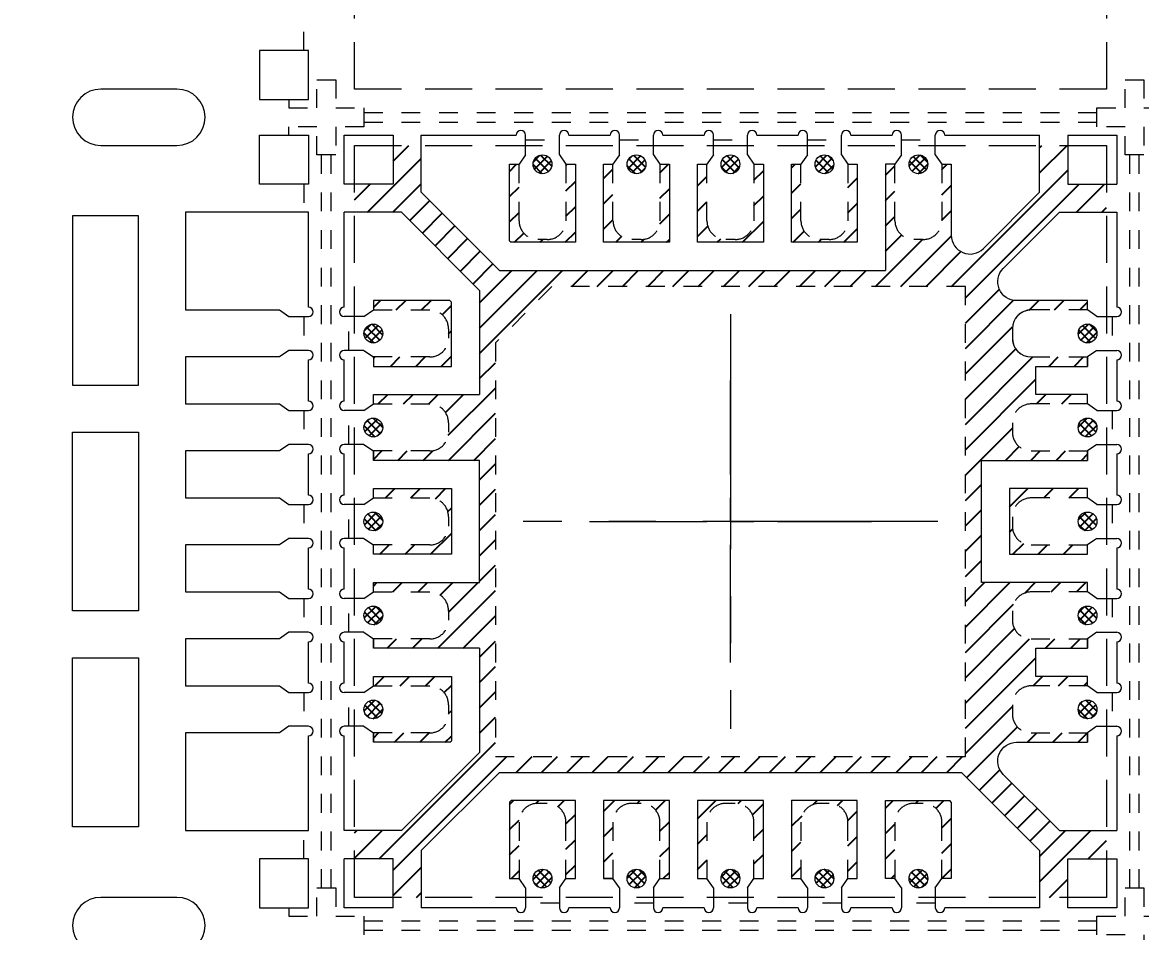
# Model space of a CAD drawing. Header units: millimetres. Extents: x -176 to -53, y -166 to -6.
# Drawn here: x -146.21 to -140.25, y -83.48 to -78.64 of the extents above; entities that cross this region are included whole.
import ezdxf
from ezdxf import colors
from ezdxf.entities.mleader import LeaderData, LeaderLine
from ezdxf.math import Vec2, Vec3

# ---------------------------------------------------------------- set-up
doc = ezdxf.new("R2010")
doc.units = ezdxf.units.MM
for name, pattern in [('CENTER', [2, 1.25, -0.25, 0.25, -0.25]), ('DASHED', [0.75, 0.5, -0.25]), ('HIDDEN', [0.375, 0.25, -0.125]), ('点画线', [18, 12, -2, 2, -2])]:
    doc.linetypes.add(name, pattern=pattern)
doc.layers.get('Defpoints').update_dxf_attribs({"lineweight": 18})
for name, color, linetype, lineweight in [('1', 7, 'Continuous', 18), ('1D', 4, 'Continuous', 18), ('2D', 4, 'Continuous', 18), ('PKG', 6, 'HIDDEN', 9), ('中心线层', 1, '点画线', 18), ('引线框架', 7, 'Continuous', 20)]:
    doc.layers.add(name, color=color, linetype=linetype, lineweight=lineweight)
for name, color, linetype in [('HALF ETCH ON TOP SIDE', 6, 'Continuous'), ('HATCH', 4, 'Continuous'), ('中心线', 1, 'CENTER'), ('标注', 4, 'Continuous')]:
    doc.layers.add(name, color=color, linetype=linetype)
doc.styles.get("Standard").update_dxf_attribs({"font": 'txt', "bigfont": 'gbcbig.shx'})
doc.styles.add('宋体', font='SimSun.ttf')
doc.dimstyles.new('St. ZB', dxfattribs={"dimtxt": 1.25, "dimasz": 0.8, "dimexe": 0.3, "dimexo": 0.2, "dimgap": 0.3, "dimtad": 0, "dimdec": 3, "dimzin": 0, "dimdsep": 46, "dimtxsty": '宋体', "dimcen": 0.09, "dimdle": 1.6, "dimclrd": 7, "dimclre": 1, "dimclrt": 256, "dimadec": 0, "dimazin": 0, "dimtfac": 1, "dimtdec": 3, "dimtmove": 0, "dimatfit": 3, "dimfxl": 1, "dimtolj": 1, "dimtzin": 0, "dimarcsym": 0})
pattern_1 = [(45, (-191.68527, -90.59044), (-0.06735192, 0.06735192), [])]
pattern_2 = [(45, (-180.875557, -90.767293), (-0.02245064, 0.02245064), []), (135, (-180.875557, -90.767293), (-0.02245064, -0.02245064), [])]

# ---------------------------------------------------------------- blocks, each defined once
blk = doc.blocks.new('*D37')
at = {"layer": 'Defpoints', "color": 0, "transparency": 16777216}
for p in [(2203.7106, 712.4524), (2158.4985, 638.9782), (2164.9663, 638.9644)]:
    blk.add_point(p, dxfattribs=at)
at = {"layer": '标注', "color": 4, "linetype": 'Continuous', "lineweight": 5, "transparency": 16777216}
for p, q in [((2160.0985, 638.9782), (2158.4985, 638.9782)), ((2161.6985, 638.9644), (2160.0985, 638.9782)), ((2164.4663, 638.9644), (2161.6985, 638.9644))]:
    blk.add_line(p, q, dxfattribs=at)
at = {"layer": '标注', "lineweight": 0, "transparency": 16777216, "insert": (2149.7907, 638.9782), "char_height": 1.25, "attachment_point": 5, "style": '宋体'}
blk.add_mtext('\\A1;73.4880%%p0.300 TAPE', dxfattribs=at)
blk = doc.blocks.new('*D38')
at = {"layer": 'Defpoints', "color": 0, "transparency": 16777216}
for p in [(2203.7106, 712.4524), (2165.4606, 635.9644), (2158.5773, 635.9498)]:
    blk.add_point(p, dxfattribs=at)
at = {"layer": '标注', "color": 4, "linetype": 'Continuous', "lineweight": 5, "transparency": 16777216}
for p, q in [((2161.7773, 635.9644), (2160.1773, 635.9498)), ((2164.9606, 635.9644), (2161.7773, 635.9644)), ((2160.1773, 635.9498), (2158.5773, 635.9498))]:
    blk.add_line(p, q, dxfattribs=at)
at = {"layer": '标注', "lineweight": 0, "transparency": 16777216, "insert": (2155.704, 635.9498), "char_height": 1.25, "attachment_point": 5, "style": '宋体'}
blk.add_mtext('\\A1;76.488', dxfattribs=at)
blk = doc.blocks.new('*D45')
at = {"layer": 'Defpoints', "color": 0, "transparency": 16777216}
for p in [(2203.7106, 712.4524), (2158.0461, 647.4644), (2164.4606, 647.4644)]:
    blk.add_point(p, dxfattribs=at)
at = {"layer": '标注', "color": 4, "linetype": 'Continuous', "lineweight": 5, "transparency": 16777216}
blk.add_line((2163.9606, 647.4644), (2158.0461, 647.4644), dxfattribs=at)
at = {"layer": '标注', "lineweight": 0, "transparency": 16777216, "insert": (2155.1588, 647.4644), "char_height": 1.25, "attachment_point": 5, "style": '宋体'}
blk.add_mtext('\\A1;64.988', dxfattribs=at)
blk = doc.blocks.new('*D47')
at = {"layer": 'Defpoints', "color": 0, "transparency": 16777216}
for p in [(2203.7106, 712.4524), (2168.9606, 639.9644), (2167.6683, 632.4048)]:
    blk.add_point(p, dxfattribs=at)
at = {"layer": '标注', "color": 4, "linetype": 'Continuous', "lineweight": 5, "transparency": 16777216}
for p, q in [((2168.9606, 639.4644), (2168.9606, 635.6048)), ((2168.9606, 635.6048), (2167.6683, 634.0048)), ((2167.6683, 634.0048), (2167.6683, 632.4048))]:
    blk.add_line(p, q, dxfattribs=at)
at = {"layer": '标注', "lineweight": 0, "transparency": 16777216, "insert": (2167.6683, 629.521), "char_height": 1.25, "attachment_point": 5, "rotation": 90, "style": '宋体'}
blk.add_mtext('\\A1;34.750', dxfattribs=at)

msp = doc.modelspace()

# ---------------------------------------------------------------- hatches: boundary and pattern name
at = {"layer": 'HALF ETCH ON TOP SIDE'}
h = msp.add_hatch(dxfattribs=at)
h.set_pattern_fill('ANSI37', color=6, scale=0.01)
h.set_pattern_definition(pattern_2)
h.paths.add_polyline_path([(-143.4888, -79.3903, 1), (-143.3888, -79.3903, 1)])
h.paths.add_polyline_path([(-142.9888, -79.3903, 1), (-142.8888, -79.3903, 1)])
h.paths.add_polyline_path([(-142.4888, -79.3903, 1), (-142.3888, -79.3903, 1)])
h.paths.add_polyline_path([(-141.8888, -79.3903, 1), (-141.9888, -79.3903, 1)])
h.paths.add_polyline_path([(-141.4888, -79.3903, 1), (-141.3888, -79.3903, 1)])
h = msp.add_hatch(dxfattribs=at)
h.set_pattern_fill('ANSI37', color=6, scale=0.01)
h.set_pattern_definition(pattern_2)
h.paths.add_polyline_path([(-144.3388, -82.3404, 1), (-144.3388, -82.2404, 1)])
h.paths.add_polyline_path([(-144.3388, -81.8404, 1), (-144.3388, -81.7404, 1)])
h.paths.add_polyline_path([(-144.3388, -81.3404, 1), (-144.3388, -81.2404, 1)])
h.paths.add_polyline_path([(-144.3388, -80.7404, 1), (-144.3388, -80.8404, 1)])
h.paths.add_polyline_path([(-144.3388, -80.3404, 1), (-144.3388, -80.2404, 1)])
h = msp.add_hatch(dxfattribs=at)
h.set_pattern_fill('ANSI37', color=6, scale=0.01)
h.set_pattern_definition(pattern_2)
h.paths.add_polyline_path([(-140.5388, -82.3404, -1), (-140.5388, -82.2404, -1)])
h.paths.add_polyline_path([(-140.5388, -81.8404, -1), (-140.5388, -81.7404, -1)])
h.paths.add_polyline_path([(-140.5388, -81.3404, -1), (-140.5388, -81.2404, -1)])
h.paths.add_polyline_path([(-140.5388, -80.7404, -1), (-140.5388, -80.8404, -1)])
h.paths.add_polyline_path([(-140.5388, -80.3404, -1), (-140.5388, -80.2404, -1)])
h = msp.add_hatch(dxfattribs=at)
h.set_pattern_fill('ANSI37', color=6, scale=0.01)
h.set_pattern_definition(pattern_2)
h.paths.add_polyline_path([(-143.4888, -83.1903, -1), (-143.3888, -83.1903, -1)])
h.paths.add_polyline_path([(-142.9888, -83.1903, -1), (-142.8888, -83.1903, -1)])
h.paths.add_polyline_path([(-142.4888, -83.1903, -1), (-142.3888, -83.1903, -1)])
h.paths.add_polyline_path([(-141.8888, -83.1903, -1), (-141.9888, -83.1903, -1)])
h.paths.add_polyline_path([(-141.4888, -83.1903, -1), (-141.3888, -83.1903, -1)])
at = {"layer": 'HATCH'}
h = msp.add_hatch(dxfattribs=at)
h.set_pattern_fill('ANSI31', color=256, scale=0.03)
h.set_pattern_definition(pattern_1)
h.paths.add_polyline_path([(-144.4388, -79.4953), (-144.2548, -79.4953), (-144.2338, -79.4742), (-144.2338, -79.2903), (-144.0838, -79.2903), (-144.0838, -79.5393), (-143.6675, -79.9553), (-141.6138, -79.9553), (-141.6138, -79.3903), (-141.5638, -79.3903), (-141.5638, -79.6903, 0.414214), (-141.4638, -79.7903), (-141.4138, -79.7903, 0.414214), (-141.3138, -79.6903), (-141.3138, -79.3903), (-141.2638, -79.3903), (-141.2638, -79.7677, 0.668127), (-141.0931, -79.8384), (-140.7938, -79.5393), (-140.7938, -79.2903), (-140.6438, -79.2903), (-140.6438, -79.4953), (-140.4388, -79.4953), (-140.4388, -79.6453), (-140.6877, -79.6453), (-140.9872, -79.9446, 0.66823), (-140.9165, -80.1153), (-140.5388, -80.1153), (-140.5388, -80.1653), (-140.8388, -80.1653, 0.414214), (-140.9388, -80.2653), (-140.9388, -80.3153, 0.414214), (-140.8388, -80.4153), (-140.5388, -80.4153), (-140.5388, -80.4653), (-140.8138, -80.4653), (-140.8138, -80.6153), (-140.5388, -80.6153), (-140.5388, -80.6653), (-140.8388, -80.6653, 0.414214), (-140.9388, -80.7653), (-140.9388, -80.8153, 0.414214), (-140.8388, -80.9153), (-140.5388, -80.9153), (-140.5388, -80.9653), (-141.1038, -80.9653), (-141.1038, -81.6153), (-140.5388, -81.6153), (-140.5388, -81.6653), (-140.8388, -81.6653, 0.414214), (-140.9388, -81.7653), (-140.9388, -81.8153, 0.414214), (-140.8388, -81.9153), (-140.5388, -81.9153), (-140.5388, -81.9653), (-140.8138, -81.9653), (-140.8138, -82.1153), (-140.5388, -82.1153), (-140.5388, -82.1653), (-140.8388, -82.1653, 0.414214), (-140.9388, -82.2653), (-140.9388, -82.3153, 0.414214), (-140.8388, -82.4153), (-140.5388, -82.4153), (-140.5388, -82.4653), (-140.9165, -82.4653, 0.66823), (-140.9872, -82.6361), (-140.6877, -82.9353), (-140.4388, -82.9353), (-140.4388, -83.0853), (-140.6438, -83.0853), (-140.6438, -83.2903), (-140.7938, -83.2903), (-140.7938, -83.0414), (-141.21, -82.6253), (-143.6675, -82.6253), (-144.0838, -83.0414), (-144.0838, -83.2903), (-144.2338, -83.2903), (-144.2338, -83.0853), (-144.4388, -83.0853), (-144.4388, -82.9353), (-144.1898, -82.9353), (-143.7738, -82.5195), (-143.7738, -81.9653), (-144.3388, -81.9653), (-144.3388, -81.9153), (-144.0388, -81.9153, 0.414214), (-143.9388, -81.8153), (-143.9388, -81.7653, 0.414214), (-144.0388, -81.6653), (-144.3388, -81.6653), (-144.3388, -81.6153), (-143.7738, -81.6153), (-143.7738, -80.9653), (-144.3388, -80.9653), (-144.3388, -80.9153), (-144.0388, -80.9153, 0.414214), (-143.9388, -80.8153), (-143.9388, -80.7653, 0.414214), (-144.0388, -80.6653), (-144.3388, -80.6653), (-144.3388, -80.6153), (-143.7738, -80.6153), (-143.7738, -80.0612), (-144.1898, -79.6453), (-144.4388, -79.6453)])
h.paths.add_polyline_path([(-143.6888, -80.3403), (-143.6888, -82.5403), (-141.1888, -82.5403), (-141.1888, -80.0403), (-143.3888, -80.0403)], flags=16)
h = msp.add_hatch(dxfattribs=at)
h.set_pattern_fill('ANSI31', color=256, scale=0.03)
h.set_pattern_definition(pattern_1)
h.paths.add_polyline_path([(-143.1138, -79.8053), (-143.1138, -79.3903), (-143.0638, -79.3903), (-143.0638, -79.6903, 0.414214), (-142.9638, -79.7903), (-142.9138, -79.7903, 0.414214), (-142.8138, -79.6903), (-142.8138, -79.3903), (-142.7638, -79.3903), (-142.7638, -79.8053)])
h.paths.add_polyline_path([(-143.6138, -79.3903), (-143.6138, -79.7969), (-143.6054, -79.8053), (-143.2638, -79.8053), (-143.2638, -79.3903), (-143.3138, -79.3903), (-143.3138, -79.6903, -0.414214), (-143.4138, -79.7903), (-143.4638, -79.7903, -0.414214), (-143.5638, -79.6903), (-143.5638, -79.3903)])
h.paths.add_polyline_path([(-142.6138, -79.8053), (-142.6138, -79.3903), (-142.5638, -79.3903), (-142.5638, -79.6903, 0.414214), (-142.4638, -79.7903), (-142.4138, -79.7903, 0.414214), (-142.3138, -79.6903), (-142.3138, -79.3903), (-142.2638, -79.3903), (-142.2638, -79.8053)])
h.paths.add_polyline_path([(-140.9538, -81.1153), (-140.9538, -81.4653), (-140.5388, -81.4653), (-140.5388, -81.4153), (-140.8388, -81.4153, -0.414214), (-140.9388, -81.3153), (-140.9388, -81.2653, -0.414214), (-140.8388, -81.1653), (-140.5388, -81.1653), (-140.5388, -81.1153)])
h.paths.add_polyline_path([(-142.1138, -79.3903), (-142.1138, -79.8053), (-141.7638, -79.8053), (-141.7638, -79.3903), (-141.8138, -79.3903), (-141.8138, -79.6903, -0.414214), (-141.9138, -79.7903), (-141.9638, -79.7903, -0.414214), (-142.0638, -79.6903), (-142.0638, -79.3903)])
h.paths.add_polyline_path([(-142.6138, -82.7753), (-142.6138, -83.1903), (-142.5638, -83.1903), (-142.5638, -82.8903, -0.414214), (-142.4638, -82.7903), (-142.4138, -82.7903, -0.414214), (-142.3138, -82.8903), (-142.3138, -83.1903), (-142.2638, -83.1903), (-142.2638, -82.7753)])
h.paths.add_polyline_path([(-141.6138, -83.1903), (-141.6138, -82.7753), (-141.2722, -82.7753), (-141.2638, -82.7837), (-141.2638, -83.1903), (-141.3138, -83.1903), (-141.3138, -82.8903, 0.414214), (-141.4138, -82.7903), (-141.4638, -82.7903, 0.414214), (-141.5638, -82.8903), (-141.5638, -83.1903)])
h.paths.add_polyline_path([(-142.1138, -82.7753), (-142.1138, -83.1903), (-142.0638, -83.1903), (-142.0638, -82.8903, -0.414214), (-141.9638, -82.7903), (-141.9138, -82.7903, -0.414214), (-141.8138, -82.8903), (-141.8138, -83.1903), (-141.7638, -83.1903), (-141.7638, -82.7753)])
h.paths.add_polyline_path([(-143.1138, -82.7753), (-143.1138, -83.1903), (-143.0638, -83.1903), (-143.0638, -82.8903, -0.414214), (-142.9638, -82.7903), (-142.9138, -82.7903, -0.414214), (-142.8138, -82.8903), (-142.8138, -83.1903), (-142.7638, -83.1903), (-142.7638, -82.7753)])
h.paths.add_polyline_path([(-144.3388, -82.1653), (-144.0388, -82.1653, -0.414214), (-143.9388, -82.2653), (-143.9388, -82.3153, -0.414214), (-144.0388, -82.4153), (-144.3388, -82.4153), (-144.3388, -82.4653), (-143.9322, -82.4653), (-143.9238, -82.4569), (-143.9238, -82.1153), (-144.3388, -82.1153)])
h.paths.add_polyline_path([(-143.6138, -82.7837), (-143.6138, -83.1903), (-143.5638, -83.1903), (-143.5638, -82.8903, -0.414214), (-143.4638, -82.7903), (-143.4138, -82.7903, -0.414214), (-143.3138, -82.8903), (-143.3138, -83.1903), (-143.2638, -83.1903), (-143.2638, -82.7753), (-143.6054, -82.7753)])
h.paths.add_polyline_path([(-144.3388, -81.1653), (-144.3388, -81.1153), (-143.9238, -81.1153), (-143.9238, -81.4653), (-144.3388, -81.4653), (-144.3388, -81.4153), (-144.0388, -81.4153, 0.414214), (-143.9388, -81.3153), (-143.9388, -81.2653, 0.414214), (-144.0388, -81.1653)])
h.paths.add_polyline_path([(-144.3388, -80.1653), (-144.3388, -80.1153), (-143.9322, -80.1153), (-143.9238, -80.1237), (-143.9238, -80.4653), (-144.3388, -80.4653), (-144.3388, -80.4153), (-144.0388, -80.4153, 0.414214), (-143.9388, -80.3153), (-143.9388, -80.2653, 0.414214), (-144.0388, -80.1653)])

# ---------------------------------------------------------------- linework, layer by layer
at = {"lineweight": 0, "ltscale": 10, "elevation": -0.0291}
for points in [[(-145.3838, -78.9903), (-145.7888, -78.9903, 1), (-145.7888, -79.2903), (-145.3838, -79.2903, 1)], [(-145.3838, -83.2903), (-145.7888, -83.2903, 1), (-145.7888, -83.5903), (-145.3838, -83.5903, 1)]]:
    msp.add_lwpolyline(points, format="xyb", close=True, dxfattribs=at)
for points in [[(-145.9388, -80.5653), (-145.5888, -80.5653), (-145.5888, -79.6653), (-145.9388, -79.6653)], [(-145.9388, -80.8153), (-145.5888, -80.8153), (-145.5888, -81.7653), (-145.9388, -81.7653)], [(-145.5888, -82.0153), (-145.5888, -82.9153), (-145.9388, -82.9153), (-145.9388, -82.0153)]]:
    msp.add_lwpolyline(points, close=True, dxfattribs=at)
at = {"layer": '1', "color": 7, "lineweight": 13}
for p, q in [((-144.4938, -79.4953, -0.0291), (-144.4938, -79.2353, -0.0291)), ((-144.4938, -79.2353, -0.0291), (-144.2338, -79.2353, -0.0291)), ((-140.6438, -79.2353, -0.0291), (-140.3838, -79.2353, -0.0291)), ((-140.3838, -79.2353, -0.0291), (-140.3838, -79.4953, -0.0291))]:
    msp.add_line(p, q, dxfattribs=at)
at = {"layer": '1', "lineweight": 13}
for p, q in [((-144.0838, -79.5393, -0.0291), (-144.0838, -79.2353, -0.0291)), ((-140.7938, -79.5393, -0.0291), (-140.7938, -79.2353, -0.0291)), ((-144.1898, -79.6453, -0.0291), (-144.4938, -79.6453, -0.0291)), ((-140.6877, -79.6453, -0.0291), (-140.3838, -79.6453, -0.0291)), ((-144.1898, -82.9353, -0.0291), (-144.4938, -82.9353, -0.0291)), ((-140.6877, -82.9353, -0.0291), (-140.3838, -82.9353, -0.0291)), ((-144.0838, -83.0414, -0.0291), (-144.0838, -83.3453, -0.0291)), ((-140.7938, -83.0414, -0.0291), (-140.7938, -83.3453, -0.0291)), ((-144.4938, -83.3453, -0.0291), (-144.4938, -83.0853, -0.0291)), ((-144.2338, -83.3453, -0.0291), (-144.4938, -83.3453, -0.0291))]:
    msp.add_line(p, q, dxfattribs=at)
at = {"layer": '1', "lineweight": 0, "elevation": -0.0291}
for points in [[(-144.6838, -78.7853), (-144.9438, -78.7853), (-144.9438, -79.0453), (-144.6838, -79.0453)], [(-144.6838, -79.4953), (-144.9438, -79.4953), (-144.9438, -79.2353), (-144.6838, -79.2353)], [(-144.6838, -83.0853), (-144.9438, -83.0853), (-144.9438, -83.3453), (-144.6838, -83.3453)]]:
    msp.add_lwpolyline(points, close=True, dxfattribs=at)
at = {"layer": '1', "lineweight": 13, "elevation": -0.0291}
for points in [[(-144.2338, -79.2353), (-144.2338, -79.4953), (-144.4938, -79.4953)], [(-140.6438, -79.2353), (-140.6438, -79.4953), (-140.3838, -79.4953)], [(-144.2338, -83.3453), (-144.2338, -83.0853), (-144.4938, -83.0853)]]:
    msp.add_lwpolyline(points, dxfattribs=at)
at = {"layer": '1', "lineweight": 0, "elevation": -0.0291}
for points in [[(-144.7888, -80.2003), (-144.6838, -80.2003, 1), (-144.6838, -80.1503), (-144.6838, -79.6453), (-145.3388, -79.6453), (-145.3388, -80.1653), (-144.8388, -80.1653)], [(-144.8388, -82.4153), (-145.3388, -82.4153), (-145.3388, -82.9353), (-144.6838, -82.9353), (-144.6838, -82.4303, 1), (-144.6838, -82.3803), (-144.7888, -82.3803)]]:
    msp.add_lwpolyline(points, format="xyb", close=True, dxfattribs=at)
at = {"layer": '1', "color": 7, "lineweight": 0, "elevation": -0.0291}
for points in [[(-144.7888, -80.3803), (-144.8388, -80.4153), (-145.3388, -80.4153), (-145.3388, -80.6653), (-144.8388, -80.6653), (-144.7888, -80.7003), (-144.6838, -80.7003, 1), (-144.6838, -80.6503), (-144.6838, -80.4303, 1), (-144.6838, -80.3803)], [(-144.7888, -81.3803), (-144.8388, -81.4153), (-145.3388, -81.4153), (-145.3388, -81.6653), (-144.8388, -81.6653), (-144.7888, -81.7003), (-144.6838, -81.7003, 1), (-144.6838, -81.6503), (-144.6838, -81.4303, 1), (-144.6838, -81.3803)]]:
    msp.add_lwpolyline(points, format="xyb", close=True, dxfattribs=at)
at = {"layer": '1', "lineweight": 0, "elevation": -0.0291}
for points in [[(-144.6838, -81.1503), (-144.6838, -80.9303, 1), (-144.6838, -80.8803), (-144.7888, -80.8803), (-144.8388, -80.9153), (-145.3388, -80.9153), (-145.3388, -81.1653), (-144.8388, -81.1653)], [(-144.6838, -82.1503), (-144.6838, -81.9303, 1), (-144.6838, -81.8803), (-144.7888, -81.8803), (-144.8388, -81.9153), (-145.3388, -81.9153), (-145.3388, -82.1653), (-144.8388, -82.1653)]]:
    msp.add_lwpolyline(points, format="xyb", dxfattribs=at)
at = {"layer": '1', "color": 7, "lineweight": 0, "elevation": -0.0291}
for points in [[(-144.8388, -81.1653), (-144.7888, -81.2003), (-144.6838, -81.2003, 1), (-144.6838, -81.1503)], [(-144.8388, -82.1653), (-144.7888, -82.2003), (-144.6838, -82.2003, 1), (-144.6838, -82.1503)]]:
    msp.add_lwpolyline(points, format="xyb", dxfattribs=at)
at = {"layer": '1', "lineweight": 13, "elevation": -0.0291}
msp.add_lwpolyline([(-140.6438, -83.3453), (-140.6438, -83.0853), (-140.3838, -83.0853), (-140.3838, -83.3453)], close=True, dxfattribs=at)
at = {"layer": '1D', "linetype": 'HIDDEN', "lineweight": 0, "ltscale": 0.1, "elevation": -0.0291}
for points in [[(-144.7088, -78.7853), (-144.7088, -78.6353)], [(-144.7088, -79.4953), (-144.7088, -79.6453)], [(-144.7088, -80.2003), (-144.7088, -80.3803)], [(-144.7088, -80.7003), (-144.7088, -80.8803)], [(-144.7088, -81.2003), (-144.7088, -81.3803)], [(-144.7088, -81.7003), (-144.7088, -81.8803)], [(-144.7088, -82.2003), (-144.7088, -82.3803)], [(-144.7088, -83.0853), (-144.7088, -82.9353)]]:
    msp.add_lwpolyline(points, dxfattribs=at)
at = {"layer": '1D', "linetype": 'HIDDEN', "ltscale": 0.1, "elevation": -0.0291}
for points in [[(-143.5288, -79.2603), (-143.3488, -79.2603)], [(-143.0288, -79.2603), (-142.8488, -79.2603)], [(-142.5288, -79.2603), (-142.3488, -79.2603)], [(-142.0288, -79.2603), (-141.8488, -79.2603)], [(-141.5288, -79.2603), (-141.3488, -79.2603)], [(-144.4688, -80.3803), (-144.4688, -80.2003)], [(-140.4088, -80.2003), (-140.4088, -80.3803)], [(-144.4688, -80.8803), (-144.4688, -80.7003)], [(-140.4088, -80.7003), (-140.4088, -80.8803)], [(-144.4688, -81.3803), (-144.4688, -81.2003)], [(-140.4088, -81.2003), (-140.4088, -81.3803)], [(-144.4688, -81.8803), (-144.4688, -81.7003)], [(-140.4088, -81.7003), (-140.4088, -81.8803)], [(-144.4688, -82.3803), (-144.4688, -82.2003)], [(-140.4088, -82.2003), (-140.4088, -82.3803)], [(-143.3488, -83.3203), (-143.5288, -83.3203)], [(-142.8488, -83.3203), (-143.0288, -83.3203)], [(-142.3488, -83.3203), (-142.5288, -83.3203)], [(-141.8488, -83.3203), (-142.0288, -83.3203)], [(-141.3488, -83.3203), (-141.5288, -83.3203)]]:
    msp.add_lwpolyline(points, dxfattribs=at)
for points in [[(-143.3138, -79.3903), (-143.3138, -79.6903, -0.414214), (-143.4138, -79.7903), (-143.4638, -79.7903, -0.414214), (-143.5638, -79.6903), (-143.5638, -79.3903)], [(-142.8138, -79.3903), (-142.8138, -79.6903, -0.414214), (-142.9138, -79.7903), (-142.9638, -79.7903, -0.414214), (-143.0638, -79.6903), (-143.0638, -79.3903)], [(-142.3138, -79.3903), (-142.3138, -79.6903, -0.414214), (-142.4138, -79.7903), (-142.4638, -79.7903, -0.414214), (-142.5638, -79.6903), (-142.5638, -79.3903)], [(-141.8138, -79.3903), (-141.8138, -79.6903, -0.414214), (-141.9138, -79.7903), (-141.9638, -79.7903, -0.414214), (-142.0638, -79.6903), (-142.0638, -79.3903)], [(-141.3138, -79.3903), (-141.3138, -79.6903, -0.414214), (-141.4138, -79.7903), (-141.4638, -79.7903, -0.414214), (-141.5638, -79.6903), (-141.5638, -79.3903)], [(-144.3388, -80.1653), (-144.0388, -80.1653, -0.414214), (-143.9388, -80.2653), (-143.9388, -80.3153, -0.414214), (-144.0388, -80.4153), (-144.3388, -80.4153)], [(-140.5388, -80.1653), (-140.8388, -80.1653, 0.414214), (-140.9388, -80.2653), (-140.9388, -80.3153, 0.414214), (-140.8388, -80.4153), (-140.5388, -80.4153)], [(-144.3388, -80.6653), (-144.0388, -80.6653, -0.414214), (-143.9388, -80.7653), (-143.9388, -80.8153, -0.414214), (-144.0388, -80.9153), (-144.3388, -80.9153)], [(-140.5388, -80.6653), (-140.8388, -80.6653, 0.414214), (-140.9388, -80.7653), (-140.9388, -80.8153, 0.414214), (-140.8388, -80.9153), (-140.5388, -80.9153)], [(-144.3388, -81.1653), (-144.0388, -81.1653, -0.414214), (-143.9388, -81.2653), (-143.9388, -81.3153, -0.414214), (-144.0388, -81.4153), (-144.3388, -81.4153)], [(-140.5388, -81.1653), (-140.8388, -81.1653, 0.414214), (-140.9388, -81.2653), (-140.9388, -81.3153, 0.414214), (-140.8388, -81.4153), (-140.5388, -81.4153)], [(-144.3388, -81.6653), (-144.0388, -81.6653, -0.414214), (-143.9388, -81.7653), (-143.9388, -81.8153, -0.414214), (-144.0388, -81.9153), (-144.3388, -81.9153)], [(-140.5388, -81.6653), (-140.8388, -81.6653, 0.414214), (-140.9388, -81.7653), (-140.9388, -81.8153, 0.414214), (-140.8388, -81.9153), (-140.5388, -81.9153)], [(-144.3388, -82.1653), (-144.0388, -82.1653, -0.414214), (-143.9388, -82.2653), (-143.9388, -82.3153, -0.414214), (-144.0388, -82.4153), (-144.3388, -82.4153)], [(-140.5388, -82.1653), (-140.8388, -82.1653, 0.414214), (-140.9388, -82.2653), (-140.9388, -82.3153, 0.414214), (-140.8388, -82.4153), (-140.5388, -82.4153)], [(-143.3138, -83.1903), (-143.3138, -82.8903, 0.414214), (-143.4138, -82.7903), (-143.4638, -82.7903, 0.414214), (-143.5638, -82.8903), (-143.5638, -83.1903)], [(-142.8138, -83.1903), (-142.8138, -82.8903, 0.414214), (-142.9138, -82.7903), (-142.9638, -82.7903, 0.414214), (-143.0638, -82.8903), (-143.0638, -83.1903)], [(-142.3138, -83.1903), (-142.3138, -82.8903, 0.414214), (-142.4138, -82.7903), (-142.4638, -82.7903, 0.414214), (-142.5638, -82.8903), (-142.5638, -83.1903)], [(-141.8138, -83.1903), (-141.8138, -82.8903, 0.414214), (-141.9138, -82.7903), (-141.9638, -82.7903, 0.414214), (-142.0638, -82.8903), (-142.0638, -83.1903)], [(-141.3138, -83.1903), (-141.3138, -82.8903, 0.414214), (-141.4138, -82.7903), (-141.4638, -82.7903, 0.414214), (-141.5638, -82.8903), (-141.5638, -83.1903)]]:
    msp.add_lwpolyline(points, format="xyb", dxfattribs=at)
msp.add_lwpolyline([(-143.6888, -82.5403), (-141.1888, -82.5403), (-141.1888, -80.0403), (-143.3888, -80.0403), (-143.6888, -80.3403)], close=True, dxfattribs=at)
at = {"layer": '2D', "color": 4, "linetype": 'HIDDEN', "lineweight": 0, "ltscale": 0.05}
for p, q in [((-144.6388, -78.9403, -0.0291), (-144.5388, -78.9403, -0.0291)), ((-144.6388, -79.0903, -0.0291), (-144.6388, -78.9403, -0.0291)), ((-144.6388, -78.9403, -0.0291), (-144.5388, -78.9403, -0.0291)), ((-144.6388, -79.0903, -0.0291), (-144.6388, -78.9403, -0.0291)), ((-144.5388, -78.9403, -0.0291), (-144.5388, -79.0903, -0.0291)), ((-144.5388, -78.9403, -0.0291), (-144.5388, -79.0903, -0.0291)), ((-144.7888, -79.0453, -0.0291), (-144.7888, -79.0903, -0.0291)), ((-144.7888, -79.0453, -0.0291), (-144.7888, -79.0903, -0.0291)), ((-144.7888, -79.0903, -0.0291), (-144.6388, -79.0903, -0.0291)), ((-144.7888, -79.0903, -0.0291), (-144.6388, -79.0903, -0.0291)), ((-144.5388, -79.0903, -0.0291), (-144.3888, -79.0903, -0.0291)), ((-144.5388, -79.0903, -0.0291), (-144.3888, -79.0903, -0.0291)), ((-144.3888, -79.0903, -0.0291), (-144.3888, -79.1903, -0.0291)), ((-144.3888, -79.0903, -0.0291), (-144.3888, -79.1903, -0.0291)), ((-144.3888, -79.1153, -0.0291), (-140.4888, -79.1153, -0.0291)), ((-144.6388, -79.1903, -0.0291), (-144.7888, -79.1903, -0.0291)), ((-144.7888, -79.2353, -0.0291), (-144.7888, -79.1903, -0.0291)), ((-144.6388, -79.1903, -0.0291), (-144.7888, -79.1903, -0.0291)), ((-144.7888, -79.2353, -0.0291), (-144.7888, -79.1903, -0.0291)), ((-144.6388, -79.3403, -0.0291), (-144.6388, -79.1903, -0.0291)), ((-144.6388, -79.3403, -0.0291), (-144.6388, -79.1903, -0.0291)), ((-144.3888, -79.1903, -0.0291), (-144.5388, -79.1903, -0.0291)), ((-144.5388, -79.1903, -0.0291), (-144.5388, -79.3403, -0.0291)), ((-144.3888, -79.1903, -0.0291), (-144.5388, -79.1903, -0.0291)), ((-144.5388, -79.1903, -0.0291), (-144.5388, -79.3403, -0.0291)), ((-144.3888, -79.1653, -0.0291), (-140.4888, -79.1653, -0.0291)), ((-144.5388, -79.3403, -0.0291), (-144.6388, -79.3403, -0.0291)), ((-144.5388, -79.3403, -0.0291), (-144.6388, -79.3403, -0.0291)), ((-144.6138, -83.2403, -0.0291), (-144.6138, -79.3403, -0.0291)), ((-144.5638, -83.2403, -0.0291), (-144.5638, -79.3403, -0.0291)), ((-140.3138, -83.2403, -0.0291), (-140.3138, -79.3403, -0.0291)), ((-140.2638, -83.2403, -0.0291), (-140.2638, -79.3403, -0.0291)), ((-144.6388, -83.2403, -0.0291), (-144.5388, -83.2403, -0.0291)), ((-144.6388, -83.3903, -0.0291), (-144.6388, -83.2403, -0.0291)), ((-144.6388, -83.2403, -0.0291), (-144.5388, -83.2403, -0.0291)), ((-144.6388, -83.3903, -0.0291), (-144.6388, -83.2403, -0.0291)), ((-144.5388, -83.2403, -0.0291), (-144.5388, -83.3903, -0.0291)), ((-144.5388, -83.2403, -0.0291), (-144.5388, -83.3903, -0.0291)), ((-144.7888, -83.3453, -0.0291), (-144.7888, -83.3903, -0.0291)), ((-144.7888, -83.3453, -0.0291), (-144.7888, -83.3903, -0.0291)), ((-144.7888, -83.3903, -0.0291), (-144.6388, -83.3903, -0.0291)), ((-144.7888, -83.3903, -0.0291), (-144.6388, -83.3903, -0.0291)), ((-144.5388, -83.3903, -0.0291), (-144.3888, -83.3903, -0.0291)), ((-144.5388, -83.3903, -0.0291), (-144.3888, -83.3903, -0.0291)), ((-144.3888, -83.3903, -0.0291), (-144.3888, -83.4903, -0.0291)), ((-144.3888, -83.3903, -0.0291), (-144.3888, -83.4903, -0.0291)), ((-144.3888, -83.4153, -0.0291), (-140.4888, -83.4153, -0.0291)), ((-144.3888, -83.4653, -0.0291), (-140.4888, -83.4653, -0.0291))]:
    msp.add_line(p, q, dxfattribs=at)
at = {"layer": '2D', "color": 4, "linetype": 'HIDDEN', "lineweight": 0, "ltscale": 0.05, "elevation": -0.0291}
for points in [[(-140.3388, -78.9403), (-140.2388, -78.9403), (-140.2388, -79.0903), (-140.0888, -79.0903), (-140.0888, -79.1903), (-140.2388, -79.1903), (-140.2388, -79.3403), (-140.3388, -79.3403), (-140.3388, -79.1903), (-140.4888, -79.1903), (-140.4888, -79.0903), (-140.3388, -79.0903), (-140.3388, -78.9403)], [(-140.3388, -78.9403), (-140.2388, -78.9403), (-140.2388, -79.0903), (-140.0888, -79.0903), (-140.0888, -79.1903), (-140.2388, -79.1903), (-140.2388, -79.3403), (-140.3388, -79.3403), (-140.3388, -79.1903), (-140.4888, -79.1903), (-140.4888, -79.0903), (-140.3388, -79.0903), (-140.3388, -78.9403)], [(-140.3388, -83.2403), (-140.2388, -83.2403), (-140.2388, -83.3903), (-140.0888, -83.3903), (-140.0888, -83.4903), (-140.2388, -83.4903), (-140.2388, -83.6403), (-140.3388, -83.6403), (-140.3388, -83.4903), (-140.4888, -83.4903), (-140.4888, -83.3903), (-140.3388, -83.3903), (-140.3388, -83.2403)], [(-140.3388, -83.2403), (-140.2388, -83.2403), (-140.2388, -83.3903), (-140.0888, -83.3903), (-140.0888, -83.4903), (-140.2388, -83.4903), (-140.2388, -83.6403), (-140.3388, -83.6403), (-140.3388, -83.4903), (-140.4888, -83.4903), (-140.4888, -83.3903), (-140.3388, -83.3903), (-140.3388, -83.2403)]]:
    msp.add_lwpolyline(points, dxfattribs=at)
at = {"layer": 'PKG', "color": 2, "linetype": 'DASHED', "lineweight": 0, "ltscale": 0.5, "elevation": -0.0291}
for points in [[(-144.4388, -74.9903), (-140.4388, -74.9903), (-140.4388, -78.9903), (-144.4388, -78.9903)], [(-140.4388, -83.2903), (-144.4388, -83.2903), (-144.4388, -79.2903), (-140.4388, -79.2903)]]:
    msp.add_lwpolyline(points, close=True, dxfattribs=at)
at = {"layer": '中心线', "color": 1, "lineweight": 13, "ltscale": 0.5}
for p, q in [((-142.4388, -82.0403, -0.0291), (-142.4388, -80.5403, -0.0291)), ((-143.1888, -81.2903, -0.0291), (-141.6888, -81.2903, -0.0291))]:
    msp.add_line(p, q, dxfattribs=at)
at = {"layer": '中心线层', "linetype": 'CENTER', "lineweight": 0}
for p, q in [((-142.4388, -80.1875, -0.0291), (-142.4388, -82.3932, -0.0291)), ((-141.3359, -81.2903, -0.0291), (-143.5416, -81.2903, -0.0291))]:
    msp.add_line(p, q, dxfattribs=at)
at = {"layer": '引线框架'}
for p, q in [((-144.0838, -79.2353, -0.0291), (-143.5788, -79.2353, -0.0291)), ((-143.5288, -79.3403, -0.0291), (-143.5288, -79.2353, -0.0291)), ((-143.3488, -79.2353, -0.0291), (-143.3488, -79.2353, -0.0291)), ((-143.3488, -79.3403, -0.0291), (-143.3488, -79.2353, -0.0291)), ((-143.2988, -79.2353, -0.0291), (-143.0788, -79.2353, -0.0291)), ((-143.0288, -79.3403, -0.0291), (-143.0288, -79.2353, -0.0291)), ((-142.8488, -79.3403, -0.0291), (-142.8488, -79.2353, -0.0291)), ((-142.7988, -79.2353, -0.0291), (-142.5788, -79.2353, -0.0291)), ((-142.5288, -79.3403, -0.0291), (-142.5288, -79.2353, -0.0291)), ((-142.3488, -79.3403, -0.0291), (-142.3488, -79.2353, -0.0291)), ((-142.2988, -79.2353, -0.0291), (-142.0788, -79.2353, -0.0291)), ((-142.0288, -79.3403, -0.0291), (-142.0288, -79.2353, -0.0291)), ((-141.8488, -79.3403, -0.0291), (-141.8488, -79.2353, -0.0291)), ((-141.7988, -79.2353, -0.0291), (-141.5788, -79.2353, -0.0291)), ((-141.5288, -79.3403, -0.0291), (-141.5288, -79.2353, -0.0291)), ((-141.3488, -79.3403, -0.0291), (-141.3488, -79.2353, -0.0291)), ((-141.2988, -79.2353, -0.0291), (-140.7938, -79.2353, -0.0291)), ((-143.5288, -79.3403, -0.0291), (-143.5638, -79.3903, -0.0291)), ((-143.3488, -79.3403, -0.0291), (-143.3138, -79.3903, -0.0291)), ((-143.0288, -79.3403, -0.0291), (-143.0638, -79.3903, -0.0291)), ((-142.8488, -79.3403, -0.0291), (-142.8138, -79.3903, -0.0291)), ((-142.5288, -79.3403, -0.0291), (-142.5638, -79.3903, -0.0291)), ((-142.3488, -79.3403, -0.0291), (-142.3138, -79.3903, -0.0291)), ((-142.0288, -79.3403, -0.0291), (-142.0638, -79.3903, -0.0291)), ((-141.8488, -79.3403, -0.0291), (-141.8138, -79.3903, -0.0291)), ((-141.5288, -79.3403, -0.0291), (-141.5638, -79.3903, -0.0291)), ((-141.3488, -79.3403, -0.0291), (-141.3138, -79.3903, -0.0291)), ((-141.5638, -79.3903, -0.0291), (-141.6138, -79.3903, -0.0291)), ((-141.3138, -79.3903, -0.0291), (-141.2638, -79.3903, -0.0291)), ((-144.0838, -79.5393, -0.0291), (-143.6675, -79.9553, -0.0291)), ((-144.4938, -80.1503, -0.0291), (-144.4938, -79.6453, -0.0291)), ((-144.1898, -79.6453, -0.0291), (-143.7738, -80.0612, -0.0291)), ((-140.3838, -79.6453, -0.0291), (-140.3838, -80.1503, -0.0291)), ((-143.6138, -79.7969, -0.0291), (-143.6054, -79.8053, -0.0291)), ((-143.6675, -79.9553, -0.0291), (-141.6138, -79.9553, -0.0291)), ((-143.7738, -80.0612, -0.0291), (-143.7738, -80.6153, -0.0291)), ((-143.9322, -80.1153, -0.0291), (-143.9238, -80.1237, -0.0291)), ((-140.5388, -80.1653, -0.0291), (-140.5388, -80.1153, -0.0291)), ((-144.3888, -80.2003, -0.0291), (-144.4938, -80.2003, -0.0291)), ((-144.3888, -80.2003, -0.0291), (-144.3388, -80.1653, -0.0291)), ((-140.4888, -80.2003, -0.0291), (-140.5388, -80.1653, -0.0291)), ((-140.4888, -80.2003, -0.0291), (-140.3838, -80.2003, -0.0291)), ((-143.9388, -80.2653, -0.0291), (-143.9388, -80.3153, -0.0291)), ((-140.9388, -80.2653, -0.0291), (-140.9388, -80.3153, -0.0291)), ((-144.3888, -80.3803, -0.0291), (-144.4938, -80.3803, -0.0291)), ((-144.3888, -80.3803, -0.0291), (-144.3388, -80.4153, -0.0291)), ((-140.4888, -80.3803, -0.0291), (-140.5388, -80.4153, -0.0291)), ((-140.4888, -80.3803, -0.0291), (-140.3838, -80.3803, -0.0291)), ((-144.4938, -80.6503, -0.0291), (-144.4938, -80.4303, -0.0291)), ((-140.5388, -80.4153, -0.0291), (-140.5388, -80.4653, -0.0291)), ((-140.3838, -80.4303, -0.0291), (-140.3838, -80.6503, -0.0291)), ((-144.3388, -80.6653, -0.0291), (-144.3388, -80.6153, -0.0291)), ((-140.5388, -80.6653, -0.0291), (-140.5388, -80.6153, -0.0291)), ((-144.3888, -80.7003, -0.0291), (-144.3388, -80.6653, -0.0291)), ((-140.4888, -80.7003, -0.0291), (-140.5388, -80.6653, -0.0291)), ((-144.3888, -80.7003, -0.0291), (-144.4938, -80.7003, -0.0291)), ((-140.4888, -80.7003, -0.0291), (-140.3838, -80.7003, -0.0291)), ((-144.3888, -80.8803, -0.0291), (-144.4938, -80.8803, -0.0291)), ((-144.3888, -80.8803, -0.0291), (-144.3388, -80.9153, -0.0291)), ((-144.3388, -80.9153, -0.0291), (-144.3388, -80.9653, -0.0291)), ((-140.4888, -80.8803, -0.0291), (-140.5388, -80.9153, -0.0291)), ((-140.5388, -80.9153, -0.0291), (-140.5388, -80.9653, -0.0291)), ((-140.4888, -80.8803, -0.0291), (-140.3838, -80.8803, -0.0291)), ((-144.4938, -81.1503, -0.0291), (-144.4938, -80.9303, -0.0291)), ((-140.3838, -80.9303, -0.0291), (-140.3838, -81.1503, -0.0291)), ((-144.3888, -81.2003, -0.0291), (-144.4938, -81.2003, -0.0291)), ((-144.3888, -81.2003, -0.0291), (-144.3388, -81.1653, -0.0291)), ((-140.4888, -81.2003, -0.0291), (-140.5388, -81.1653, -0.0291)), ((-140.4888, -81.2003, -0.0291), (-140.3838, -81.2003, -0.0291)), ((-144.3888, -81.3803, -0.0291), (-144.4938, -81.3803, -0.0291)), ((-144.3888, -81.3803, -0.0291), (-144.3388, -81.4153, -0.0291)), ((-140.4888, -81.3803, -0.0291), (-140.5388, -81.4153, -0.0291)), ((-140.4888, -81.3803, -0.0291), (-140.3838, -81.3803, -0.0291)), ((-144.4938, -81.6503, -0.0291), (-144.4938, -81.4303, -0.0291)), ((-140.3838, -81.4303, -0.0291), (-140.3838, -81.6503, -0.0291)), ((-144.3388, -81.6653, -0.0291), (-144.3388, -81.6153, -0.0291)), ((-140.5388, -81.6653, -0.0291), (-140.5388, -81.6153, -0.0291)), ((-144.3888, -81.7003, -0.0291), (-144.3388, -81.6653, -0.0291)), ((-140.4888, -81.7003, -0.0291), (-140.5388, -81.6653, -0.0291)), ((-144.3888, -81.7003, -0.0291), (-144.4938, -81.7003, -0.0291)), ((-140.4888, -81.7003, -0.0291), (-140.3838, -81.7003, -0.0291)), ((-144.3888, -81.8803, -0.0291), (-144.4938, -81.8803, -0.0291)), ((-144.4938, -82.1503, -0.0291), (-144.4938, -81.9303, -0.0291)), ((-144.3888, -81.8803, -0.0291), (-144.3388, -81.9153, -0.0291)), ((-144.3388, -81.9153, -0.0291), (-144.3388, -81.9653, -0.0291)), ((-140.4888, -81.8803, -0.0291), (-140.5388, -81.9153, -0.0291)), ((-140.5388, -81.9153, -0.0291), (-140.5388, -81.9653, -0.0291)), ((-140.4888, -81.8803, -0.0291), (-140.3838, -81.8803, -0.0291)), ((-140.3838, -81.9303, -0.0291), (-140.3838, -82.1503, -0.0291)), ((-143.7738, -81.9653, -0.0291), (-143.7738, -82.5195, -0.0291)), ((-144.3388, -82.1653, -0.0291), (-144.3388, -82.1153, -0.0291)), ((-140.5388, -82.1653, -0.0291), (-140.5388, -82.1153, -0.0291)), ((-144.3888, -82.2003, -0.0291), (-144.3388, -82.1653, -0.0291)), ((-140.4888, -82.2003, -0.0291), (-140.5388, -82.1653, -0.0291)), ((-144.3888, -82.2003, -0.0291), (-144.4938, -82.2003, -0.0291)), ((-140.4888, -82.2003, -0.0291), (-140.3838, -82.2003, -0.0291)), ((-144.3888, -82.3803, -0.0291), (-144.4938, -82.3803, -0.0291)), ((-144.3888, -82.3803, -0.0291), (-144.3388, -82.4153, -0.0291)), ((-140.4888, -82.3803, -0.0291), (-140.5388, -82.4153, -0.0291)), ((-140.4888, -82.3803, -0.0291), (-140.3838, -82.3803, -0.0291)), ((-144.4938, -82.9353, -0.0291), (-144.4938, -82.4303, -0.0291)), ((-144.3388, -82.4153, -0.0291), (-144.3388, -82.4653, -0.0291)), ((-143.9322, -82.4653, -0.0291), (-143.9238, -82.4569, -0.0291)), ((-140.5388, -82.4153, -0.0291), (-140.5388, -82.4653, -0.0291)), ((-140.3838, -82.4303, -0.0291), (-140.3838, -82.9353, -0.0291)), ((-144.1898, -82.9353, -0.0291), (-143.7738, -82.5195, -0.0291)), ((-144.0838, -83.0414, -0.0291), (-143.6675, -82.6253, -0.0291)), ((-143.6675, -82.6253, -0.0291), (-141.21, -82.6253, -0.0291)), ((-140.7938, -83.0414, -0.0291), (-141.21, -82.6253, -0.0291)), ((-143.6138, -82.7837, -0.0291), (-143.6054, -82.7753, -0.0291)), ((-141.2638, -82.7837, -0.0291), (-141.2722, -82.7753, -0.0291)), ((-143.5288, -83.2403, -0.0291), (-143.5638, -83.1903, -0.0291)), ((-143.5288, -83.2403, -0.0291), (-143.5288, -83.3453, -0.0291)), ((-143.3488, -83.2403, -0.0291), (-143.3138, -83.1903, -0.0291)), ((-143.3488, -83.2403, -0.0291), (-143.3488, -83.3453, -0.0291)), ((-143.0638, -83.1903, -0.0291), (-143.1138, -83.1903, -0.0291)), ((-143.0288, -83.2403, -0.0291), (-143.0638, -83.1903, -0.0291)), ((-143.0288, -83.2403, -0.0291), (-143.0288, -83.3453, -0.0291)), ((-142.8488, -83.2403, -0.0291), (-142.8138, -83.1903, -0.0291)), ((-142.8488, -83.2403, -0.0291), (-142.8488, -83.3453, -0.0291)), ((-142.8138, -83.1903, -0.0291), (-142.7638, -83.1903, -0.0291)), ((-142.5288, -83.2403, -0.0291), (-142.5638, -83.1903, -0.0291)), ((-142.5288, -83.2403, -0.0291), (-142.5288, -83.3453, -0.0291)), ((-142.3488, -83.2403, -0.0291), (-142.3138, -83.1903, -0.0291)), ((-142.3488, -83.2403, -0.0291), (-142.3488, -83.3453, -0.0291)), ((-142.0288, -83.2403, -0.0291), (-142.0638, -83.1903, -0.0291)), ((-142.0288, -83.2403, -0.0291), (-142.0288, -83.3453, -0.0291)), ((-141.8488, -83.2403, -0.0291), (-141.8138, -83.1903, -0.0291)), ((-141.8488, -83.2403, -0.0291), (-141.8488, -83.3453, -0.0291)), ((-141.5288, -83.2403, -0.0291), (-141.5638, -83.1903, -0.0291)), ((-141.5288, -83.2403, -0.0291), (-141.5288, -83.3453, -0.0291)), ((-141.3488, -83.2403, -0.0291), (-141.3138, -83.1903, -0.0291)), ((-141.3488, -83.2403, -0.0291), (-141.3488, -83.3453, -0.0291)), ((-143.5788, -83.3453, -0.0291), (-144.0838, -83.3453, -0.0291)), ((-143.0788, -83.3453, -0.0291), (-143.2988, -83.3453, -0.0291)), ((-142.5788, -83.3453, -0.0291), (-142.7988, -83.3453, -0.0291)), ((-142.0788, -83.3453, -0.0291), (-142.2988, -83.3453, -0.0291)), ((-141.5788, -83.3453, -0.0291), (-141.7988, -83.3453, -0.0291)), ((-140.7938, -83.3453, -0.0291), (-141.2988, -83.3453, -0.0291))]:
    msp.add_line(p, q, dxfattribs=at)
at = {"layer": '引线框架', "elevation": -0.0291}
for points in [[(-143.6138, -79.7969), (-143.6138, -79.3903), (-143.5638, -79.3903)], [(-143.3138, -79.3903), (-143.2638, -79.3903), (-143.2638, -79.8053), (-143.6054, -79.8053)], [(-142.8138, -79.3903), (-142.7638, -79.3903), (-142.7638, -79.8053), (-143.1138, -79.8053), (-143.1138, -79.3903), (-143.0638, -79.3903)], [(-142.3138, -79.3903), (-142.2638, -79.3903), (-142.2638, -79.8053), (-142.6138, -79.8053), (-142.6138, -79.3903), (-142.5638, -79.3903)], [(-141.8138, -79.3903), (-141.7638, -79.3903), (-141.7638, -79.8053), (-142.1138, -79.8053), (-142.1138, -79.3903), (-142.0638, -79.3903)], [(-141.5638, -79.3903), (-141.6138, -79.3903), (-141.6138, -79.9553)], [(-143.9322, -80.1153), (-144.3388, -80.1153), (-144.3388, -80.1653)], [(-144.3388, -80.4153), (-144.3388, -80.4653), (-143.9238, -80.4653), (-143.9238, -80.1237)], [(-140.5388, -80.6653), (-140.5388, -80.6153), (-140.8138, -80.6153), (-140.8138, -80.4653), (-140.5388, -80.4653), (-140.5388, -80.4153)], [(-144.3388, -80.6653), (-144.3388, -80.6153), (-143.7738, -80.6153)], [(-144.3388, -81.6653), (-144.3388, -81.6153), (-143.7738, -81.6153), (-143.7738, -80.9653), (-144.3388, -80.9653), (-144.3388, -80.9153)], [(-140.5388, -81.6653), (-140.5388, -81.6153), (-141.1038, -81.6153), (-141.1038, -80.9653), (-140.5388, -80.9653), (-140.5388, -80.9153)], [(-144.3388, -81.1653), (-144.3388, -81.1153), (-143.9238, -81.1153), (-143.9238, -81.4653), (-144.3388, -81.4653), (-144.3388, -81.4153)], [(-140.5388, -81.1653), (-140.5388, -81.1153), (-140.9538, -81.1153), (-140.9538, -81.4653), (-140.5388, -81.4653), (-140.5388, -81.4153)], [(-143.7738, -81.9653), (-144.3388, -81.9653), (-144.3388, -81.9153)], [(-140.5388, -82.1653), (-140.5388, -82.1153), (-140.8138, -82.1153), (-140.8138, -81.9653), (-140.5388, -81.9653), (-140.5388, -81.9153)], [(-144.3388, -82.1653), (-144.3388, -82.1153), (-143.9238, -82.1153), (-143.9238, -82.4569)], [(-143.9322, -82.4653), (-144.3388, -82.4653), (-144.3388, -82.4153)], [(-143.6138, -82.7837), (-143.6138, -83.1903), (-143.5638, -83.1903)], [(-143.3138, -83.1903), (-143.2638, -83.1903), (-143.2638, -82.7753), (-143.6054, -82.7753)], [(-142.8138, -83.1903), (-142.7638, -83.1903), (-142.7638, -82.7753), (-143.1138, -82.7753), (-143.1138, -83.1903), (-143.0638, -83.1903)], [(-142.3138, -83.1903), (-142.2638, -83.1903), (-142.2638, -82.7753), (-142.6138, -82.7753), (-142.6138, -83.1903), (-142.5638, -83.1903)], [(-141.8138, -83.1903), (-141.7638, -83.1903), (-141.7638, -82.7753), (-142.1138, -82.7753), (-142.1138, -83.1903), (-142.0638, -83.1903)], [(-141.5638, -83.1903), (-141.6138, -83.1903), (-141.6138, -82.7753), (-141.2722, -82.7753)], [(-141.2638, -82.7837), (-141.2638, -83.1903), (-141.3138, -83.1903)]]:
    msp.add_lwpolyline(points, dxfattribs=at)
for points in [[(-141.3138, -79.3903), (-141.2638, -79.3903), (-141.2638, -79.7677, 0.668127), (-141.0931, -79.8384), (-140.7938, -79.5393)], [(-140.5388, -80.1653), (-140.5388, -80.1153), (-140.9165, -80.1153, -0.66823), (-140.9872, -79.9446), (-140.6877, -79.6453)], [(-140.6877, -82.9353), (-140.9872, -82.6361, -0.66823), (-140.9165, -82.4653), (-140.5388, -82.4653), (-140.5388, -82.4153)]]:
    msp.add_lwpolyline(points, format="xyb", dxfattribs=at)
at = {"layer": '引线框架'}
for centre in [(-143.4388, -79.3903, -0.0291), (-142.9388, -79.3903, -0.0291), (-142.4388, -79.3903, -0.0291), (-141.9388, -79.3903, -0.0291), (-141.4388, -79.3903, -0.0291), (-144.3388, -80.2904, -0.0291), (-140.5388, -80.2904, -0.0291), (-144.3388, -80.7904, -0.0291), (-140.5388, -80.7904, -0.0291), (-144.3388, -81.2904, -0.0291), (-140.5388, -81.2904, -0.0291), (-144.3388, -81.7904, -0.0291), (-140.5388, -81.7904, -0.0291), (-144.3388, -82.2904, -0.0291), (-140.5388, -82.2904, -0.0291), (-143.4388, -83.1903, -0.0291), (-142.9388, -83.1903, -0.0291), (-142.4388, -83.1903, -0.0291), (-141.9388, -83.1903, -0.0291), (-141.4388, -83.1903, -0.0291)]:
    msp.add_circle(centre, 0.05, dxfattribs=at)
for centre, radius, start, end in [((-143.5538, -79.2353, -0.0291), 0.025, 0, 180), ((-143.3238, -79.2353, -0.0291), 0.025, 0, 180), ((-143.0538, -79.2353, -0.0291), 0.025, 0, 180), ((-142.8238, -79.2353, -0.0291), 0.025, 0, 180), ((-142.5538, -79.2353, -0.0291), 0.025, 0, 180), ((-142.3238, -79.2353, -0.0291), 0.025, 0, 180), ((-142.0538, -79.2353, -0.0291), 0.025, 0, 180), ((-141.8238, -79.2353, -0.0291), 0.025, 0, 180), ((-141.5538, -79.2353, -0.0291), 0.025, 0, 180), ((-141.3238, -79.2353, -0.0291), 0.025, 0, 180), ((-144.4938, -80.1753, -0.0291), 0.025, 90, 270), ((-140.3838, -80.1753, -0.0291), 0.025, 270, 90), ((-140.8388, -80.2653, -0.0291), 0.1, 90, 180), ((-140.8388, -80.3153, -0.0291), 0.1, 180, 270), ((-144.4938, -80.4053, -0.0291), 0.025, 90, 270), ((-140.3838, -80.4053, -0.0291), 0.025, 270, 90), ((-144.4938, -80.6753, -0.0291), 0.025, 90, 270), ((-140.3838, -80.6753, -0.0291), 0.025, 270, 90), ((-144.4938, -80.9053, -0.0291), 0.025, 90, 270), ((-140.3838, -80.9053, -0.0291), 0.025, 270, 90), ((-144.4938, -81.1753, -0.0291), 0.025, 90, 270), ((-140.3838, -81.1753, -0.0291), 0.025, 270, 90), ((-144.4938, -81.4053, -0.0291), 0.025, 90, 270), ((-140.3838, -81.4053, -0.0291), 0.025, 270, 90), ((-144.4938, -81.6753, -0.0291), 0.025, 90, 270), ((-140.3838, -81.6753, -0.0291), 0.025, 270, 90), ((-144.4938, -81.9053, -0.0291), 0.025, 90, 270), ((-140.3838, -81.9053, -0.0291), 0.025, 270, 90), ((-144.4938, -82.1753, -0.0291), 0.025, 90, 270), ((-140.3838, -82.1753, -0.0291), 0.025, 270, 90), ((-144.4938, -82.4053, -0.0291), 0.025, 90, 270), ((-140.3838, -82.4053, -0.0291), 0.025, 270, 90), ((-143.5538, -83.3453, -0.0291), 0.025, 180, 0), ((-143.3238, -83.3453, -0.0291), 0.025, 180, 0), ((-143.0538, -83.3453, -0.0291), 0.025, 180, 0), ((-142.8238, -83.3453, -0.0291), 0.025, 180, 0), ((-142.5538, -83.3453, -0.0291), 0.025, 180, 0), ((-142.3238, -83.3453, -0.0291), 0.025, 180, 0), ((-142.0538, -83.3453, -0.0291), 0.025, 180, 0), ((-141.8238, -83.3453, -0.0291), 0.025, 180, 0), ((-141.5538, -83.3453, -0.0291), 0.025, 180, 0), ((-141.3238, -83.3453, -0.0291), 0.025, 180, 0)]:
    msp.add_arc(centre, radius, start, end, dxfattribs=at)

# ---------------------------------------------------------------- dimensions: what is measured, and where the dimension line sits
at = {"layer": '标注', "lineweight": 0}
dim = msp.add_ordinate_dim(feature_location=(-151.0331, -91.4903, -0.0291), offset=(-6.4678, 0.0137), dtype=0, origin=(-112.2888, -18.0023, -0.0291), text='73.4880%%p0.300 TAPE', dimstyle='St. ZB', override={"dimexo": 0.5, "dimtxsty": '宋体', "dimsah": 1, "dimclrd": 1, "dimclre": 4, "dimlwe": 5}, dxfattribs=at)
dim.commit()
dim.dimension.update_dxf_attribs({"geometry": '*D37', "text_midpoint": (-166.2087, -91.4766, -0.0291), "insert": (-2315.9994, -730.4548, -0.0291)})
for feature_location, offset, dtype, override, picture, middle in [((-151.5388, -82.9903, -0.0291), (-6.4146, 0), 0, {"dimexo": 0.5, "dimtxsty": '宋体', "dimsah": 1, "dimclrd": 1, "dimclre": 4, "dimlwe": 5}, '*D45', (-160.8406, -82.9903, -0.0291)), ((-150.5388, -94.4903, -0.0291), (-6.8833, -0.0147), 0, {"dimexo": 0.5, "dimtxsty": '宋体', "dimsah": 1, "dimclrd": 1, "dimclre": 4, "dimlwe": 5}, '*D38', (-160.2954, -94.505, -0.0291)), ((-147.0388, -90.4903, -0.0291), (-1.2923, -7.5597), 1, {"dimexo": 0.5, "dimsah": 1, "dimclrd": 1, "dimclre": 4, "dimlwe": 5}, '*D47', (-148.331, -100.9338, -0.0291))]:
    dim = msp.add_ordinate_dim(feature_location=feature_location, offset=offset, dtype=dtype, origin=(-112.2888, -18.0023, -0.0291), dimstyle='St. ZB', override=override, dxfattribs=at)
    dim.commit()
    dim.dimension.update_dxf_attribs({"geometry": picture, "text_midpoint": middle, "insert": (-2315.9994, -730.4548, -0.0291)})

# ---------------------------------------------------------------- leaders
ml = msp.add_multileader_mtext('Standard', dxfattribs=at)
ml.set_content('^IPIN1', color=256)
ml.set_leader_properties(lineweight=5)
ml.build(insert=Vec2(0, 0))
ml.multileader.update_dxf_attribs({"text_right_attachment_type": 6, "dogleg_length": 0.1, "arrow_head_size": 0.15})
ctx = ml.context
ctx.base_point, ctx.char_height, ctx.arrow_head_size, ctx.landing_gap_size, ctx.plane_origin = Vec3(-156.9539, -80.8245, -0.0291), 0.8, 0.15, 0.1, Vec3(-154.8658, -86.2193, -0.0291)
ctx.right_attachment, ctx.text_align_type = 6, 2
notes = []
notes.append((ctx, [(0, (1, 1, 0), (-154.2539, -81.3845, -0.0291), (-1, 0), 0.1, [(0, [(-144.1233, -84.5975, -0.0291)], 0, [])])]))
ctx.mtext.insert, ctx.mtext.alignment, ctx.mtext.line_spacing_factor, ctx.mtext.flow_direction = Vec3(-154.4539, -80.4245, -0.0291), 3, 2, 5
for ctx, leaders in notes:
    for number, flags, end, landing, length, lines in leaders:
        leader = LeaderData()
        leader.index, (leader.has_last_leader_line, leader.has_dogleg_vector, leader.attachment_direction) = number, flags
        leader.last_leader_point, leader.dogleg_vector, leader.dogleg_length = Vec3(end), Vec3(landing), length
        for number, points, colour, breaks in lines:
            line = LeaderLine()
            line.index, line.vertices, line.color, line.breaks = number, Vec3.list(points), colors.encode_raw_color(colour), breaks
            leader.lines.append(line)
        ctx.leaders.append(leader)

doc.saveas('drawing.dxf')
